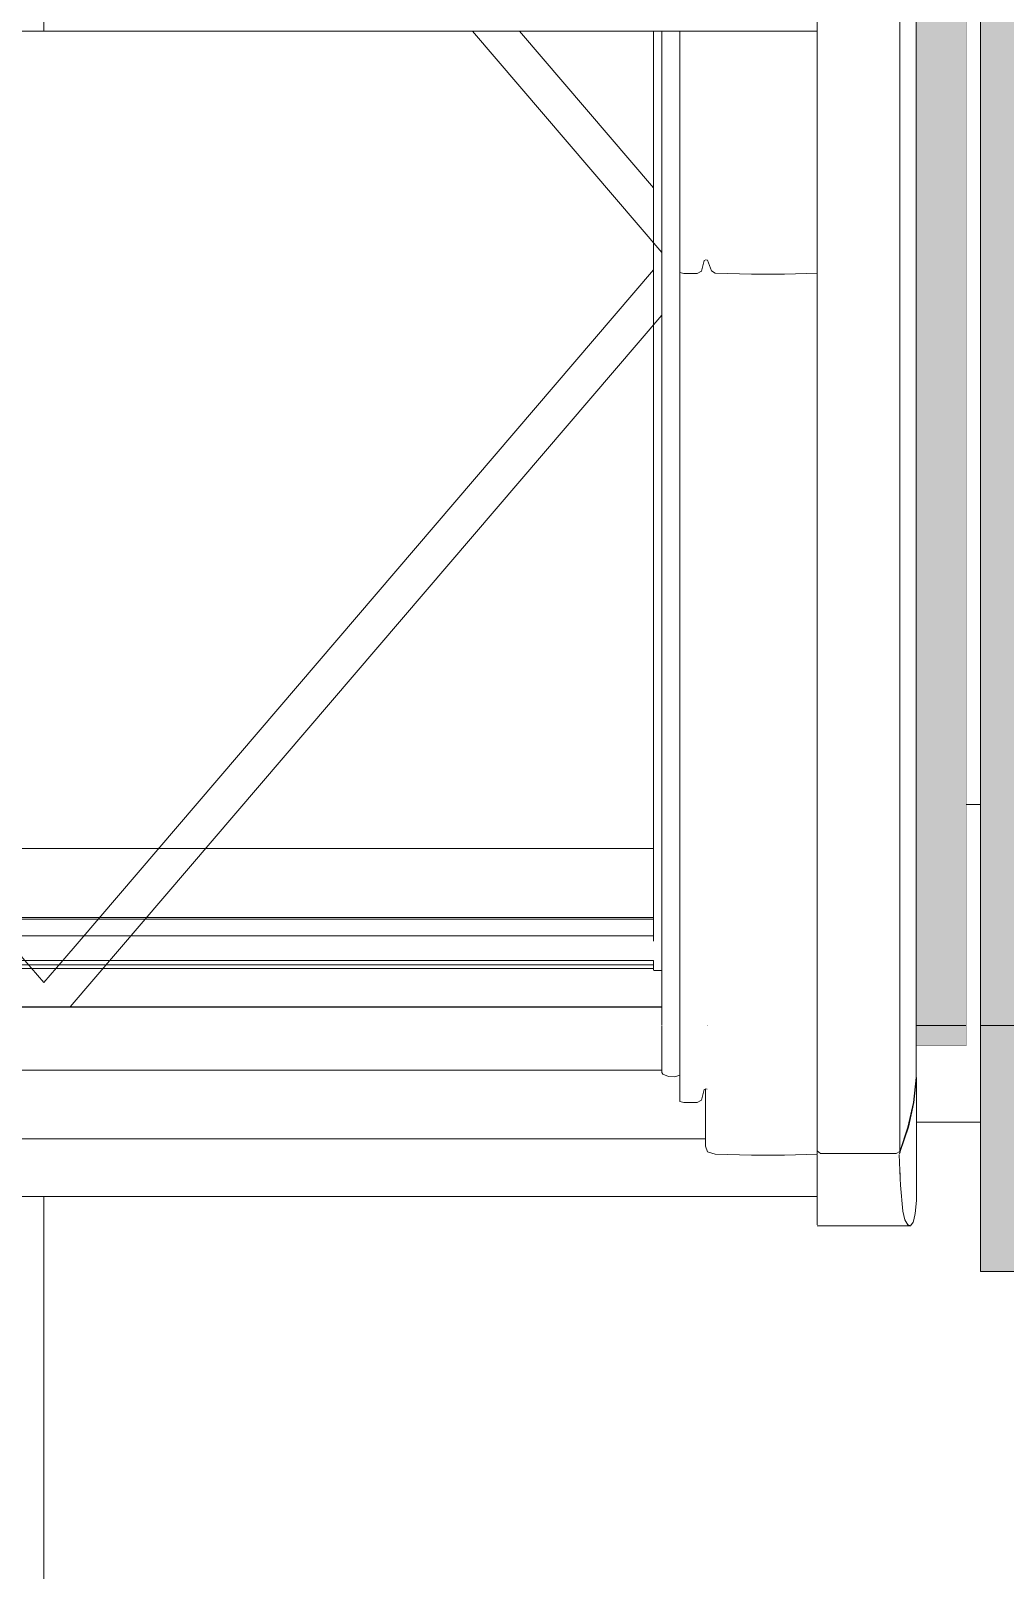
# Model space of a CAD drawing. Header units: metres. Extents: x -4 to 206, y -18 to 45.
# Drawn here: x 38.729 to 39.204, y -11.729 to -10.978 of the extents above; entities that cross this region are included whole.
import ezdxf

# ---------------------------------------------------------------- set-up
doc = ezdxf.new("R2010")
doc.units = ezdxf.units.M
doc.header["$MEASUREMENT"] = 0
doc.set_wipeout_variables(frame=1)
doc.linetypes.add('Wipeout_Contour', pattern=[1, 0, -1])
for name, color, linetype in [('3._DD PP STG2_4_210 Decke', 7, 'Continuous'), ('3._DD PP STG2_4_220 Bodenaufbau - Außen_ Gefälle', 7, 'Continuous'), ('3._DD PP STG2_4_325 Dachfenster', 7, 'Continuous'), ('3._DD PP STG2_4_330 Dachaufbau', 7, 'Continuous')]:
    doc.layers.add(name, color=color, linetype=linetype)

msp = doc.modelspace()

# ---------------------------------------------------------------- hatches: boundary and pattern name
at = {"layer": '3._DD PP STG2_4_325 Dachfenster', "linetype": 'Continuous', "lineweight": 0, "true_color": 0x000000}
msp.add_hatch(color=18, dxfattribs=at).paths.add_polyline_path([(39.16073, -10.7754), (39.16053, -10.77727), (39.16053, -11.47371), (39.18503, -11.47371), (39.18503, -10.62199), (39.16266, -10.62199), (39.16266, -10.66852), (39.16264, -10.71464), (39.16263, -10.7416), (39.16263, -10.75817), (39.16133, -10.77207), (39.16073, -10.77523)])

# ---------------------------------------------------------------- linework, layer by layer
at = {"layer": '3._DD PP STG2_4_210 Decke', "color": 7, "linetype": 'Continuous', "lineweight": 13, "ltscale": 1000, "true_color": 0xf4f4f4, "flags": 128}
msp.add_lwpolyline([(33.7568, -11.46359), (33.75903, -13.25371), (37.38503, -13.25371), (37.38503, -12.60871), (42.5891, -12.60871), (42.88503, -12.56618), (42.88503, -11.75871), (48.20503, -11.75871), (48.20503, -11.13371), (51.76086, -11.13371), (51.76545, -10.06371), (45.76503, -10.06371), (45.76503, -10.96371), (42.91503, -10.96371), (42.91503, -11.46359)], close=True, dxfattribs=at)
at = {"layer": '3._DD PP STG2_4_220 Bodenaufbau - Außen_ Gefälle', "color": 7, "linetype": 'Continuous', "lineweight": 13, "ltscale": 1000, "true_color": 0xf4f4f4, "flags": 128}
msp.add_lwpolyline([(33.75902, -13.24371), (37.14503, -13.24371), (37.14503, -12.59871), (39.93503, -12.59871), (42.389, -12.59871), (42.87503, -12.52887), (42.87503, -11.74871), (45.81503, -11.74871), (48.19503, -11.74871), (48.19503, -11.12371), (51.7609, -11.12371), (51.76545, -10.06371), (45.76503, -10.06371), (45.76503, -10.96371), (42.91503, -10.96371), (42.91503, -11.46359), (33.7568, -11.46359)], close=True, dxfattribs=at)
at = {"layer": '3._DD PP STG2_4_325 Dachfenster', "color": 7, "linetype": 'Continuous', "lineweight": 13, "ltscale": 1000}
msp.add_line((38.73503, -12.39403), (38.73503, -10.32199), dxfattribs=at)
at = {"layer": '3._DD PP STG2_4_325 Dachfenster', "color": 7, "linetype": 'Continuous', "lineweight": 13, "ltscale": 1000, "true_color": 0xf4f4f4, "flags": 128}
for points in [[(39.18503, -10.62199), (39.18503, -11.47371)], [(39.18503, -11.47371), (39.16053, -11.47371)]]:
    msp.add_lwpolyline(points, dxfattribs=at)
at = {"layer": '3._DD PP STG2_4_330 Dachaufbau', "color": 7, "linetype": 'Continuous', "lineweight": 18, "ltscale": 1000, "flags": 128}
msp.add_lwpolyline([(40.54989, -11.58371), (39.19189, -11.58371)], dxfattribs=at)

# ---------------------------------------------------------------- next in the draw order: wipeouts: each hides what was drawn before it
at = {"color": 254, "linetype": 'Wipeout_Contour', "lineweight": 0, "ltscale": 162.8601}
msp.add_wipeout([(39.18503, -10.6932), (39.18503, -11.35576), (39.19189, -11.35576), (39.19189, -10.6932)], dxfattribs=at).dxf.layer = '3._DD PP STG2_4_325 Dachfenster'
at = {"color": 254, "linetype": 'Wipeout_Contour', "lineweight": 0, "ltscale": 203.785117}
msp.add_wipeout([(39.15653, -10.80022), (39.15653, -11.51324), (39.15923, -11.50116), (39.15923, -10.78844), (39.15673, -10.79963)], dxfattribs=at).dxf.layer = '3._DD PP STG2_4_325 Dachfenster'
at = {"color": 254, "linetype": 'Wipeout_Contour', "lineweight": 0, "ltscale": 244.915045}
msp.add_wipeout([(39.03643, -10.97855), (39.03643, -11.46331), (39.03653, -11.48544), (39.03643, -11.48657), (39.03693, -11.48742), (39.03693, -10.97855)], dxfattribs=at).dxf.layer = '3._DD PP STG2_4_325 Dachfenster'
at = {"color": 254, "linetype": 'Wipeout_Contour', "lineweight": 0, "ltscale": 162.348083}
msp.add_wipeout([(39.05583, -10.97855), (39.05373, -10.97855), (39.05373, -11.09688), (39.05583, -11.09561)], dxfattribs=at).dxf.layer = '3._DD PP STG2_4_325 Dachfenster'
at = {"color": 254, "linetype": 'Wipeout_Contour', "lineweight": 0, "ltscale": 162.540908}
msp.add_wipeout([(39.11223, -10.97855), (39.09633, -10.97855), (39.09633, -11.09717), (39.11223, -11.09665)], dxfattribs=at).dxf.layer = '3._DD PP STG2_4_325 Dachfenster'
at = {"color": 254, "linetype": 'Wipeout_Contour', "lineweight": 0, "ltscale": 161.693276}
msp.add_wipeout([(38.35783, -11.54229), (38.35783, -11.54682), (39.11223, -11.54682), (39.11223, -11.54229)], dxfattribs=at).dxf.layer = '3._DD PP STG2_4_325 Dachfenster'
at = {"color": 254, "linetype": 'Wipeout_Contour', "lineweight": 0, "ltscale": 163.306003}
msp.add_wipeout([(39.11223, -11.56138), (39.15773, -11.56138), (39.15673, -11.561), (39.11223, -11.56093)], dxfattribs=at).dxf.layer = '3._DD PP STG2_4_325 Dachfenster'

# ---------------------------------------------------------------- next in the draw order: wipeouts: each hides what was drawn before it
at = {"color": 254, "linetype": 'Wipeout_Contour', "lineweight": 0, "ltscale": 203.701687}
msp.add_wipeout([(39.15923, -10.78844), (39.15923, -11.50116), (39.16053, -11.48901), (39.16053, -10.77727), (39.15943, -10.78755)], dxfattribs=at).dxf.layer = '3._DD PP STG2_4_325 Dachfenster'
at = {"color": 254, "linetype": 'Wipeout_Contour', "lineweight": 0, "ltscale": 162.803494}
msp.add_wipeout([(39.15073, -10.81274), (39.11393, -10.81274), (39.11393, -11.52605), (39.15073, -11.52605)], dxfattribs=at).dxf.layer = '3._DD PP STG2_4_325 Dachfenster'
at = {"color": 254, "linetype": 'Wipeout_Contour', "lineweight": 0, "ltscale": 162.507478}
msp.add_wipeout([(39.03693, -11.48742), (39.03973, -11.48855), (39.03973, -10.97855), (39.03693, -10.97855)], dxfattribs=at).dxf.layer = '3._DD PP STG2_4_325 Dachfenster'
at = {"color": 254, "linetype": 'Wipeout_Contour', "lineweight": 0, "ltscale": 162.334803}
msp.add_wipeout([(39.04713, -11.09688), (39.05373, -11.09688), (39.05373, -10.97855), (39.04713, -10.97855)], dxfattribs=at).dxf.layer = '3._DD PP STG2_4_325 Dachfenster'
at = {"color": 254, "linetype": 'Wipeout_Contour', "lineweight": 0, "ltscale": 163.265485}
msp.add_wipeout([(39.11223, -11.55849), (39.11223, -11.56093), (39.15643, -11.56093), (39.15503, -11.55849)], dxfattribs=at).dxf.layer = '3._DD PP STG2_4_325 Dachfenster'

# ---------------------------------------------------------------- next in the draw order: wipeouts: each hides what was drawn before it
at = {"color": 254, "linetype": 'Wipeout_Contour', "lineweight": 0, "ltscale": 162.728399}
msp.add_wipeout([(39.11223, -10.81274), (39.11223, -11.5248), (39.11393, -11.52605), (39.11393, -10.81274)], dxfattribs=at).dxf.layer = '3._DD PP STG2_4_325 Dachfenster'
at = {"color": 254, "linetype": 'Wipeout_Contour', "lineweight": 0, "ltscale": 243.199973}
msp.add_wipeout([(39.15219, -10.81274), (39.15073, -10.81274), (39.15073, -11.52605), (39.15253, -11.5251), (39.15253, -10.812), (39.15228, -10.81265)], dxfattribs=at).dxf.layer = '3._DD PP STG2_4_325 Dachfenster'
at = {"color": 254, "linetype": 'Wipeout_Contour', "lineweight": 0, "ltscale": 162.317106}
msp.add_wipeout([(39.04523, -11.09639), (39.04713, -11.09688), (39.04713, -10.97855), (39.04523, -10.97855)], dxfattribs=at).dxf.layer = '3._DD PP STG2_4_325 Dachfenster'
at = {"color": 254, "linetype": 'Wipeout_Contour', "lineweight": 0, "ltscale": 162.343303}
msp.add_wipeout([(39.05583, -11.09561), (39.05713, -11.09045), (39.05713, -10.97855), (39.05583, -10.97855)], dxfattribs=at).dxf.layer = '3._DD PP STG2_4_325 Dachfenster'
at = {"color": 254, "linetype": 'Wipeout_Contour', "lineweight": 0, "ltscale": 285.90765}
msp.add_wipeout([(39.16053, -11.47371), (39.16053, -11.48887), (39.16073, -11.51075), (39.19189, -11.51075), (39.19189, -11.35576), (39.18503, -11.35576), (39.18503, -11.47371)], dxfattribs=at).dxf.layer = '3._DD PP STG2_4_325 Dachfenster'
at = {"color": 254, "linetype": 'Wipeout_Contour', "lineweight": 0, "ltscale": 163.250421}
msp.add_wipeout([(39.15406, -11.55419), (39.11223, -11.55419), (39.11223, -11.55849), (39.15503, -11.55849)], dxfattribs=at).dxf.layer = '3._DD PP STG2_4_325 Dachfenster'

# ---------------------------------------------------------------- next in the draw order: linework, layer by layer
at = {"layer": '3._DD PP STG2_4_325 Dachfenster', "color": 7, "linetype": 'Continuous', "lineweight": 13, "ltscale": 1000, "flags": 128}
for points in [[(39.19189, -10.6932), (39.19189, -11.35576)], [(39.19189, -11.35576), (39.18503, -11.35576)], [(39.19189, -11.35576), (39.19189, -11.51075)]]:
    msp.add_lwpolyline(points, dxfattribs=at)
at = {"layer": '3._DD PP STG2_4_330 Dachaufbau', "color": 7, "linetype": 'Continuous', "lineweight": 18, "ltscale": 1000, "flags": 128}
msp.add_lwpolyline([(39.19189, -11.58371), (39.19189, -10.62199)], dxfattribs=at)

# ---------------------------------------------------------------- next in the draw order: wipeouts: each hides what was drawn before it
at = {"color": 254, "linetype": 'Wipeout_Contour', "lineweight": 0, "ltscale": 203.807796}
msp.add_wipeout([(39.15253, -10.812), (39.15253, -11.5251), (39.15653, -11.51324), (39.15653, -10.80022), (39.15273, -10.81148)], dxfattribs=at).dxf.layer = '3._DD PP STG2_4_325 Dachfenster'
at = {"color": 254, "linetype": 'Wipeout_Contour', "lineweight": 0, "ltscale": 162.519758}
msp.add_wipeout([(39.03973, -10.97855), (39.03973, -11.48855), (39.04283, -11.48862), (39.04283, -10.97855)], dxfattribs=at).dxf.layer = '3._DD PP STG2_4_325 Dachfenster'
at = {"color": 254, "linetype": 'Wipeout_Contour', "lineweight": 0, "ltscale": 162.356065}
msp.add_wipeout([(39.05873, -11.09038), (39.06073, -11.09554), (39.06073, -10.97855), (39.05873, -10.97855)], dxfattribs=at).dxf.layer = '3._DD PP STG2_4_325 Dachfenster'
at = {"color": 254, "linetype": 'Wipeout_Contour', "lineweight": 0, "ltscale": 646.193438}
msp.add_wipeout([(38.35783, -11.53727), (39.11223, -11.53727), (39.11223, -11.5264), (39.09633, -11.52691), (39.08013, -11.52691), (39.06253, -11.52635), (39.05873, -11.52528), (39.05773, -11.52253), (39.05773, -11.51896), (38.41233, -11.51896), (38.41233, -11.52253), (38.41133, -11.52528), (38.40753, -11.52635), (38.38993, -11.52691), (38.37373, -11.52691), (38.35783, -11.5264)], dxfattribs=at).dxf.layer = '3._DD PP STG2_4_325 Dachfenster'

# ---------------------------------------------------------------- next in the draw order: wipeouts: each hides what was drawn before it
at = {"color": 254, "linetype": 'Wipeout_Contour', "lineweight": 0, "ltscale": 162.529665}
msp.add_wipeout([(39.04283, -10.97855), (39.04283, -11.48862), (39.04523, -11.4878), (39.04523, -10.97855)], dxfattribs=at).dxf.layer = '3._DD PP STG2_4_325 Dachfenster'
at = {"color": 254, "linetype": 'Wipeout_Contour', "lineweight": 0, "ltscale": 162.374915}
msp.add_wipeout([(39.06073, -11.09554), (39.06253, -11.0966), (39.06253, -10.97855), (39.06073, -10.97855)], dxfattribs=at).dxf.layer = '3._DD PP STG2_4_325 Dachfenster'
at = {"color": 254, "linetype": 'Wipeout_Contour', "lineweight": 0, "ltscale": 162.641728}
msp.add_wipeout([(39.05583, -11.09561), (39.05373, -11.09688), (39.05373, -11.50128), (39.05583, -11.50001)], dxfattribs=at).dxf.layer = '3._DD PP STG2_4_325 Dachfenster'
at = {"color": 254, "linetype": 'Wipeout_Contour', "lineweight": 0, "ltscale": 121.343631}
msp.add_wipeout([(39.03643, -11.11719), (38.74785, -11.45461), (39.03643, -11.45461)], dxfattribs=at).dxf.layer = '3._DD PP STG2_4_325 Dachfenster'
at = {"color": 254, "linetype": 'Wipeout_Contour', "lineweight": 0, "ltscale": 161.687444}
msp.add_wipeout([(39.11223, -11.53833), (38.35783, -11.53833), (38.35783, -11.54059), (39.11223, -11.54059)], dxfattribs=at).dxf.layer = '3._DD PP STG2_4_325 Dachfenster'

# ---------------------------------------------------------------- next in the draw order: wipeouts: each hides what was drawn before it
at = {"color": 254, "linetype": 'Wipeout_Contour', "lineweight": 0, "ltscale": 322.24495}
msp.add_wipeout([(38.43363, -11.11719), (38.72221, -11.45461), (38.74785, -11.45461), (39.03643, -11.11719), (39.03643, -11.08655), (38.94406, -10.97855), (38.526, -10.97855), (38.43363, -11.08655)], dxfattribs=at).dxf.layer = '3._DD PP STG2_4_325 Dachfenster'
at = {"color": 254, "linetype": 'Wipeout_Contour', "lineweight": 0, "ltscale": 162.357732}
msp.add_wipeout([(39.05713, -11.09045), (39.05793, -11.09017), (39.05793, -10.97855), (39.05713, -10.97855)], dxfattribs=at).dxf.layer = '3._DD PP STG2_4_325 Dachfenster'
at = {"color": 254, "linetype": 'Wipeout_Contour', "lineweight": 0, "ltscale": 162.413982}
msp.add_wipeout([(39.06253, -10.97855), (39.06253, -11.0966), (39.08013, -11.09717), (39.08013, -10.97855)], dxfattribs=at).dxf.layer = '3._DD PP STG2_4_325 Dachfenster'
at = {"color": 254, "linetype": 'Wipeout_Contour', "lineweight": 0, "ltscale": 162.625844}
msp.add_wipeout([(39.04713, -11.09688), (39.04713, -11.50128), (39.05373, -11.50128), (39.05373, -11.09688)], dxfattribs=at).dxf.layer = '3._DD PP STG2_4_325 Dachfenster'
at = {"color": 254, "linetype": 'Wipeout_Contour', "lineweight": 0, "ltscale": 161.689702}
msp.add_wipeout([(39.11223, -11.54059), (38.35783, -11.54059), (38.35783, -11.54229), (39.11223, -11.54229)], dxfattribs=at).dxf.layer = '3._DD PP STG2_4_325 Dachfenster'

# ---------------------------------------------------------------- next in the draw order: linework, layer by layer
at = {"layer": '3._DD PP STG2_4_325 Dachfenster', "color": 7, "linetype": 'Continuous', "lineweight": 13, "ltscale": 1000, "flags": 128}
for points in [[(38.73503, -11.44273), (38.72578, -11.43191), (38.71791, -11.42272), (38.4376, -11.09495)], [(38.73503, -11.44273), (38.74428, -11.43191), (38.75214, -11.42272), (39.03246, -11.09495)], [(39.03233, -11.37725), (38.43773, -11.37725)], [(39.03233, -11.41098), (38.43773, -11.41098)], [(39.03233, -11.41176), (38.43773, -11.41176)], [(39.03233, -11.41989), (38.43773, -11.41989)], [(39.03246, -11.43191), (38.4376, -11.43191)], [(39.03233, -11.4341), (38.43773, -11.4341)], [(39.03233, -11.4358), (38.43773, -11.4358)], [(39.03233, -11.43665), (39.03233, -11.43191)], [(39.03643, -11.43686), (39.03253, -11.43686)]]:
    msp.add_lwpolyline(points, dxfattribs=at)

# ---------------------------------------------------------------- next in the draw order: wipeouts: each hides what was drawn before it
at = {"color": 254, "linetype": 'Wipeout_Contour', "lineweight": 0, "ltscale": 120.986683}
msp.add_wipeout([(39.03643, -10.97855), (38.94406, -10.97855), (39.03643, -11.08655)], dxfattribs=at).dxf.layer = '3._DD PP STG2_4_325 Dachfenster'
at = {"color": 254, "linetype": 'Wipeout_Contour', "lineweight": 0, "ltscale": 162.360985}
msp.add_wipeout([(39.05793, -11.09017), (39.05873, -11.09038), (39.05873, -10.97855), (39.05793, -10.97855)], dxfattribs=at).dxf.layer = '3._DD PP STG2_4_325 Dachfenster'
at = {"color": 254, "linetype": 'Wipeout_Contour', "lineweight": 0, "ltscale": 162.480513}
msp.add_wipeout([(39.09633, -10.97855), (39.08013, -10.97855), (39.08013, -11.09717), (39.09633, -11.09717)], dxfattribs=at).dxf.layer = '3._DD PP STG2_4_325 Dachfenster'
at = {"color": 254, "linetype": 'Wipeout_Contour', "lineweight": 0, "ltscale": 162.609193}
msp.add_wipeout([(39.04523, -11.09639), (39.04523, -11.50078), (39.04713, -11.50128), (39.04713, -11.09688)], dxfattribs=at).dxf.layer = '3._DD PP STG2_4_325 Dachfenster'
at = {"color": 254, "linetype": 'Wipeout_Contour', "lineweight": 0, "ltscale": 161.685537}
msp.add_wipeout([(38.35783, -11.53727), (38.35783, -11.53833), (39.11223, -11.53833), (39.11223, -11.53727)], dxfattribs=at).dxf.layer = '3._DD PP STG2_4_325 Dachfenster'

# ---------------------------------------------------------------- next in the draw order: wipeouts: each hides what was drawn before it
at = {"color": 254, "linetype": 'Wipeout_Contour', "lineweight": 0, "ltscale": 121.052172}
msp.add_wipeout([(38.35783, -10.97855), (39.11223, -10.97855), (38.35783, -10.97842)], dxfattribs=at).dxf.layer = '3._DD PP STG2_4_325 Dachfenster'
at = {"color": 254, "linetype": 'Wipeout_Contour', "lineweight": 0, "ltscale": 162.644405}
msp.add_wipeout([(39.05583, -11.09561), (39.05583, -11.50001), (39.05713, -11.49484), (39.05713, -11.09045)], dxfattribs=at).dxf.layer = '3._DD PP STG2_4_325 Dachfenster'
at = {"color": 254, "linetype": 'Wipeout_Contour', "lineweight": 0, "ltscale": 162.771473}
msp.add_wipeout([(39.08013, -11.09717), (39.08013, -11.5016), (39.09633, -11.5016), (39.09633, -11.09717)], dxfattribs=at).dxf.layer = '3._DD PP STG2_4_325 Dachfenster'

# ---------------------------------------------------------------- next in the draw order: linework, layer by layer
at = {"layer": '3._DD PP STG2_4_325 Dachfenster', "color": 7, "linetype": 'Continuous', "lineweight": 13, "ltscale": 1000, "flags": 128}
for points in [[(39.11223, -10.97855), (38.35783, -10.97855)], [(38.94406, -10.97855), (39.03643, -11.08655)], [(38.96704, -10.97855), (39.03246, -11.05504)], [(39.03233, -11.42244), (39.03233, -10.97855)]]:
    msp.add_lwpolyline(points, dxfattribs=at)

# ---------------------------------------------------------------- next in the draw order: wipeouts: each hides what was drawn before it
at = {"color": 254, "linetype": 'Wipeout_Contour', "lineweight": 0, "ltscale": 162.645755}
msp.add_wipeout([(39.05793, -11.09017), (39.05713, -11.09045), (39.05713, -11.49484), (39.05793, -11.49456)], dxfattribs=at).dxf.layer = '3._DD PP STG2_4_325 Dachfenster'
at = {"color": 254, "linetype": 'Wipeout_Contour', "lineweight": 0, "ltscale": 162.832816}
msp.add_wipeout([(39.09633, -11.5016), (39.11223, -11.50108), (39.11223, -11.09665), (39.09633, -11.09717)], dxfattribs=at).dxf.layer = '3._DD PP STG2_4_325 Dachfenster'

# ---------------------------------------------------------------- next in the draw order: linework, layer by layer
at = {"layer": '3._DD PP STG2_4_325 Dachfenster', "color": 7, "linetype": 'Continuous', "lineweight": 13, "ltscale": 1000, "flags": 128}
msp.add_lwpolyline([(39.04523, -11.09639), (39.04713, -11.09688), (39.05373, -11.09688)], dxfattribs=at)

# ---------------------------------------------------------------- next in the draw order: wipeouts: each hides what was drawn before it
at = {"color": 254, "linetype": 'Wipeout_Contour', "lineweight": 0, "ltscale": 162.657003}
msp.add_wipeout([(39.05873, -11.09038), (39.05873, -11.49481), (39.06073, -11.49997), (39.06073, -11.09554)], dxfattribs=at).dxf.layer = '3._DD PP STG2_4_325 Dachfenster'
at = {"color": 254, "linetype": 'Wipeout_Contour', "lineweight": 0, "ltscale": 163.068613}
msp.add_wipeout([(39.11223, -11.50108), (39.09633, -11.5016), (39.09633, -11.52691), (39.11223, -11.5264)], dxfattribs=at).dxf.layer = '3._DD PP STG2_4_325 Dachfenster'

# ---------------------------------------------------------------- next in the draw order: wipeouts: each hides what was drawn before it
at = {"color": 254, "linetype": 'Wipeout_Contour', "lineweight": 0, "ltscale": 162.768093}
msp.add_wipeout([(39.05793, -11.09017), (39.05793, -11.49456), (39.05863, -11.49475), (39.05873, -11.09038)], dxfattribs=at).dxf.layer = '3._DD PP STG2_4_325 Dachfenster'
at = {"color": 254, "linetype": 'Wipeout_Contour', "lineweight": 0, "ltscale": 162.706212}
msp.add_wipeout([(39.06253, -11.0966), (39.06253, -11.50103), (39.08013, -11.5016), (39.08013, -11.09717)], dxfattribs=at).dxf.layer = '3._DD PP STG2_4_325 Dachfenster'
at = {"color": 254, "linetype": 'Wipeout_Contour', "lineweight": 0, "ltscale": 203.637523}
msp.add_wipeout([(39.11223, -11.54149), (39.15285, -11.54149), (39.15273, -11.53826), (39.15222, -11.52662), (39.11223, -11.52662)], dxfattribs=at).dxf.layer = '3._DD PP STG2_4_325 Dachfenster'

# ---------------------------------------------------------------- next in the draw order: linework, layer by layer
at = {"layer": '3._DD PP STG2_4_325 Dachfenster', "color": 7, "linetype": 'Continuous', "lineweight": 13, "ltscale": 1000, "flags": 128}
for points in [[(39.05713, -11.09045), (39.05793, -11.09017)], [(39.05793, -11.09017), (39.05873, -11.09038)], [(39.05373, -11.09688), (39.05583, -11.09561)]]:
    msp.add_lwpolyline(points, dxfattribs=at)

# ---------------------------------------------------------------- next in the draw order: wipeouts: each hides what was drawn before it
at = {"color": 254, "linetype": 'Wipeout_Contour', "lineweight": 0, "ltscale": 162.667917}
msp.add_wipeout([(39.06073, -11.09554), (39.06073, -11.49997), (39.06253, -11.50103), (39.06253, -11.0966)], dxfattribs=at).dxf.layer = '3._DD PP STG2_4_325 Dachfenster'
at = {"color": 254, "linetype": 'Wipeout_Contour', "lineweight": 0, "ltscale": 488.465238}
msp.add_wipeout([(39.11223, -11.5248), (39.11223, -11.52619), (39.15231, -11.52619), (39.15273, -11.5251), (39.15673, -11.51324), (39.15943, -11.50116), (39.16073, -11.48901), (39.15923, -11.50116), (39.15653, -11.51324), (39.15253, -11.5251), (39.15073, -11.52605), (39.11393, -11.52605)], dxfattribs=at).dxf.layer = '3._DD PP STG2_4_325 Dachfenster'
at = {"color": 254, "linetype": 'Wipeout_Contour', "lineweight": 0, "ltscale": 163.244937}
msp.add_wipeout([(39.15285, -11.54149), (39.11223, -11.54149), (39.11223, -11.55419), (39.15406, -11.55419)], dxfattribs=at).dxf.layer = '3._DD PP STG2_4_325 Dachfenster'

# ---------------------------------------------------------------- next in the draw order: linework, layer by layer
at = {"layer": '3._DD PP STG2_4_325 Dachfenster', "color": 7, "linetype": 'Continuous', "lineweight": 13, "ltscale": 1000, "flags": 128}
for points in [[(39.11223, -11.5248), (39.11223, -10.81274)], [(39.05583, -11.09561), (39.05713, -11.09045)], [(39.05873, -11.09038), (39.06073, -11.09554)], [(39.06073, -11.09554), (39.06253, -11.0966)], [(39.06253, -11.0966), (39.08013, -11.09717), (39.09633, -11.09717), (39.11223, -11.09665)], [(39.11393, -11.52605), (39.11223, -11.5248)], [(39.11223, -11.5248), (39.11223, -11.52619)], [(39.11223, -11.52662), (39.11223, -11.54149), (39.11223, -11.55419), (39.11223, -11.55849), (39.11223, -11.56093)], [(38.35783, -11.5471), (39.11223, -11.5471)]]:
    msp.add_lwpolyline(points, dxfattribs=at)

# ---------------------------------------------------------------- next in the draw order: wipeouts: each hides what was drawn before it
at = {"color": 254, "linetype": 'Wipeout_Contour', "lineweight": 0, "ltscale": 163.22745}
msp.add_wipeout([(39.05773, -11.52253), (39.05873, -11.52528), (39.06073, -11.49997), (39.05873, -11.49488)], dxfattribs=at).dxf.layer = '3._DD PP STG2_4_325 Dachfenster'
at = {"color": 254, "linetype": 'Wipeout_Contour', "lineweight": 0, "ltscale": 245.060311}
msp.add_wipeout([(39.15673, -11.51324), (39.15673, -11.561), (39.15773, -11.56138), (39.15904, -11.55961), (39.15943, -11.55851), (39.15943, -11.50116)], dxfattribs=at).dxf.layer = '3._DD PP STG2_4_325 Dachfenster'
at = {"color": 254, "linetype": 'Wipeout_Contour', "lineweight": 0, "ltscale": 162.88481}
msp.add_wipeout([(39.15222, -11.52662), (39.15273, -11.53826), (39.15273, -11.5251), (39.15231, -11.52619)], dxfattribs=at).dxf.layer = '3._DD PP STG2_4_325 Dachfenster'

# ---------------------------------------------------------------- next in the draw order: wipeouts: each hides what was drawn before it
at = {"color": 254, "linetype": 'Wipeout_Contour', "lineweight": 0, "ltscale": 204.348623}
msp.add_wipeout([(39.15943, -11.50116), (39.15943, -11.55851), (39.15996, -11.5554), (39.16073, -11.54897), (39.16073, -11.48901)], dxfattribs=at).dxf.layer = '3._DD PP STG2_4_325 Dachfenster'
at = {"color": 254, "linetype": 'Wipeout_Contour', "lineweight": 0, "ltscale": 121.8289}
msp.add_wipeout([(39.06253, -11.50103), (39.05873, -11.52528), (39.06253, -11.52635)], dxfattribs=at).dxf.layer = '3._DD PP STG2_4_325 Dachfenster'

# ---------------------------------------------------------------- next in the draw order: linework, layer by layer
at = {"layer": '3._DD PP STG2_4_325 Dachfenster', "color": 7, "linetype": 'Continuous', "lineweight": 13, "ltscale": 1000, "flags": 128}
for points in [[(39.16053, -11.48901), (39.16053, -10.77727)], [(39.16073, -11.48901), (39.16073, -11.54897)], [(39.16073, -11.51075), (39.19189, -11.51075)]]:
    msp.add_lwpolyline(points, dxfattribs=at)

# ---------------------------------------------------------------- next in the draw order: wipeouts: each hides what was drawn before it
at = {"color": 254, "linetype": 'Wipeout_Contour', "lineweight": 0, "ltscale": 122.012957}
msp.add_wipeout([(39.05873, -11.52528), (39.06253, -11.50103), (39.06073, -11.49997)], dxfattribs=at).dxf.layer = '3._DD PP STG2_4_325 Dachfenster'
at = {"color": 254, "linetype": 'Wipeout_Contour', "lineweight": 0, "ltscale": 286.552348}
msp.add_wipeout([(39.15273, -11.53826), (39.15285, -11.54149), (39.15406, -11.55419), (39.15503, -11.55849), (39.15643, -11.56093), (39.15673, -11.51324), (39.15273, -11.5251)], dxfattribs=at).dxf.layer = '3._DD PP STG2_4_325 Dachfenster'

# ---------------------------------------------------------------- next in the draw order: linework, layer by layer
at = {"layer": '3._DD PP STG2_4_325 Dachfenster', "color": 7, "linetype": 'Continuous', "lineweight": 13, "ltscale": 1000, "flags": 128}
for points in [[(39.15253, -11.5251), (39.15253, -10.812)], [(39.16073, -11.48901), (39.15943, -11.50116), (39.15673, -11.51324), (39.15273, -11.5251), (39.15231, -11.52619)], [(39.16053, -11.48901), (39.15923, -11.50116), (39.15653, -11.51324), (39.15253, -11.5251)], [(39.15073, -11.52605), (39.11393, -11.52605)], [(39.15253, -11.5251), (39.15073, -11.52605)], [(39.15222, -11.52662), (39.15273, -11.53826), (39.15285, -11.54149), (39.15406, -11.55419), (39.15503, -11.55849), (39.15643, -11.56093), (39.15773, -11.56138), (39.15904, -11.55961), (39.15943, -11.55851), (39.15996, -11.5554), (39.16073, -11.54897)], [(39.15773, -11.56138), (39.11223, -11.56138)]]:
    msp.add_lwpolyline(points, dxfattribs=at)

# ---------------------------------------------------------------- next in the draw order: wipeouts: each hides what was drawn before it
at = {"color": 254, "linetype": 'Wipeout_Contour', "lineweight": 0, "ltscale": 163.365347}
msp.add_wipeout([(39.05773, -11.49463), (39.05773, -11.52253), (39.05873, -11.49488), (39.05793, -11.49456)], dxfattribs=at).dxf.layer = '3._DD PP STG2_4_325 Dachfenster'
at = {"color": 254, "linetype": 'Wipeout_Contour', "lineweight": 0, "ltscale": 162.942411}
msp.add_wipeout([(39.06253, -11.50103), (39.06253, -11.52635), (39.08013, -11.52691), (39.08013, -11.5016)], dxfattribs=at).dxf.layer = '3._DD PP STG2_4_325 Dachfenster'

# ---------------------------------------------------------------- next in the draw order: wipeouts: each hides what was drawn before it
at = {"color": 254, "linetype": 'Wipeout_Contour', "lineweight": 0, "ltscale": 163.007901}
msp.add_wipeout([(39.09633, -11.5016), (39.08013, -11.5016), (39.08013, -11.52691), (39.09633, -11.52691)], dxfattribs=at).dxf.layer = '3._DD PP STG2_4_325 Dachfenster'
at = {"color": 254, "linetype": 'Wipeout_Contour', "lineweight": 0, "ltscale": 161.65632}
msp.add_wipeout([(38.41233, -11.50694), (38.41233, -11.51889), (39.05773, -11.51889), (39.05773, -11.50694)], dxfattribs=at).dxf.layer = '3._DD PP STG2_4_325 Dachfenster'

# ---------------------------------------------------------------- next in the draw order: linework, layer by layer
at = {"layer": '3._DD PP STG2_4_325 Dachfenster', "color": 7, "linetype": 'Continuous', "lineweight": 13, "ltscale": 1000, "flags": 128}
for points in [[(39.05773, -11.51896), (38.41233, -11.51896)], [(39.05773, -11.52253), (39.05873, -11.52528)], [(39.05873, -11.52528), (39.06253, -11.52635), (39.08013, -11.52691), (39.09633, -11.52691), (39.11223, -11.5264)]]:
    msp.add_lwpolyline(points, dxfattribs=at)

# ---------------------------------------------------------------- next in the draw order: wipeouts: each hides what was drawn before it
at = {"color": 254, "linetype": 'Wipeout_Contour', "lineweight": 0, "ltscale": 646.317565}
msp.add_wipeout([(38.41293, -11.49484), (38.41233, -11.49463), (38.41233, -11.50694), (39.05773, -11.50694), (39.05773, -11.49463), (39.05713, -11.49484), (39.05583, -11.50001), (39.05373, -11.50128), (39.04713, -11.50128), (39.04523, -11.50078), (39.04523, -11.49237), (38.42483, -11.49237), (38.42483, -11.50078), (38.42293, -11.50128), (38.41633, -11.50128), (38.41423, -11.5)], dxfattribs=at).dxf.layer = '3._DD PP STG2_4_325 Dachfenster'

# ---------------------------------------------------------------- next in the draw order: linework, layer by layer
at = {"layer": '3._DD PP STG2_4_325 Dachfenster', "color": 7, "linetype": 'Continuous', "lineweight": 13, "ltscale": 1000, "flags": 128}
for points in [[(39.05583, -11.50001), (39.05713, -11.49484)], [(39.05713, -11.49484), (39.05793, -11.49456)], [(39.05773, -11.49463), (39.05773, -11.52253)], [(39.05793, -11.49456), (39.05863, -11.49475)], [(39.04523, -11.50078), (39.04713, -11.50128), (39.05373, -11.50128)], [(39.05373, -11.50128), (39.05583, -11.50001)]]:
    msp.add_lwpolyline(points, dxfattribs=at)

# ---------------------------------------------------------------- next in the draw order: wipeouts: each hides what was drawn before it
at = {"color": 254, "linetype": 'Wipeout_Contour', "lineweight": 0, "ltscale": 565.203312}
msp.add_wipeout([(38.42483, -11.49237), (39.04523, -11.49237), (39.04523, -11.4878), (39.04283, -11.48862), (39.03973, -11.48855), (39.03693, -11.48742), (39.03643, -11.48657), (39.03643, -11.48544), (38.43363, -11.48544), (38.43363, -11.48657), (38.43313, -11.48742), (38.43033, -11.48855), (38.42723, -11.48862), (38.42483, -11.4878)], dxfattribs=at).dxf.layer = '3._DD PP STG2_4_325 Dachfenster'

# ---------------------------------------------------------------- next in the draw order: linework, layer by layer
at = {"layer": '3._DD PP STG2_4_325 Dachfenster', "color": 7, "linetype": 'Continuous', "lineweight": 13, "ltscale": 1000, "flags": 128}
for points in [[(39.04523, -11.50078), (39.04523, -11.09639), (39.04523, -10.97855)], [(39.04283, -11.48862), (39.04523, -11.4878)]]:
    msp.add_lwpolyline(points, dxfattribs=at)

# ---------------------------------------------------------------- next in the draw order: wipeouts: each hides what was drawn before it
at = {"color": 254, "linetype": 'Wipeout_Contour', "lineweight": 0, "ltscale": 161.618421}
msp.add_wipeout([(38.43353, -11.48523), (39.03653, -11.48523), (39.03653, -11.47462), (38.43353, -11.47462)], dxfattribs=at).dxf.layer = '3._DD PP STG2_4_325 Dachfenster'

# ---------------------------------------------------------------- next in the draw order: wipeouts: each hides what was drawn before it
at = {"color": 254, "linetype": 'Wipeout_Contour', "lineweight": 0, "ltscale": 161.609899}
msp.add_wipeout([(38.43353, -11.47462), (39.03653, -11.47462), (39.03653, -11.47031), (38.43353, -11.47031)], dxfattribs=at).dxf.layer = '3._DD PP STG2_4_325 Dachfenster'
at = {"color": 254, "linetype": 'Wipeout_Contour', "lineweight": 0, "ltscale": 121.552822}
msp.add_wipeout([(38.43353, -11.48544), (39.03653, -11.48544), (38.43353, -11.48523)], dxfattribs=at).dxf.layer = '3._DD PP STG2_4_325 Dachfenster'

# ---------------------------------------------------------------- next in the draw order: linework, layer by layer
at = {"layer": '3._DD PP STG2_4_325 Dachfenster', "color": 7, "linetype": 'Continuous', "lineweight": 13, "ltscale": 1000, "flags": 128}
for points in [[(39.03653, -11.48544), (38.43353, -11.48544)], [(39.03643, -11.48657), (39.03643, -11.48544)], [(39.03643, -11.48657), (39.03693, -11.48742)], [(39.03693, -11.48742), (39.03973, -11.48855)], [(39.03973, -11.48855), (39.04283, -11.48862)]]:
    msp.add_lwpolyline(points, dxfattribs=at)

# ---------------------------------------------------------------- next in the draw order: wipeouts: each hides what was drawn before it
at = {"color": 254, "linetype": 'Wipeout_Contour', "lineweight": 0, "ltscale": 161.604602}
msp.add_wipeout([(38.43353, -11.47031), (39.03653, -11.47031), (39.03653, -11.46529), (38.43353, -11.46529)], dxfattribs=at).dxf.layer = '3._DD PP STG2_4_325 Dachfenster'

# ---------------------------------------------------------------- next in the draw order: wipeouts: each hides what was drawn before it
at = {"color": 254, "linetype": 'Wipeout_Contour', "lineweight": 0, "ltscale": 242.381427}
msp.add_wipeout([(38.43353, -11.46444), (39.03653, -11.46444), (39.03653, -11.46358), (39.03643, -11.46253), (38.43363, -11.46253), (38.43363, -11.46331)], dxfattribs=at).dxf.layer = '3._DD PP STG2_4_325 Dachfenster'

# ---------------------------------------------------------------- next in the draw order: wipeouts: each hides what was drawn before it
at = {"color": 254, "linetype": 'Wipeout_Contour', "lineweight": 0, "ltscale": 161.601241}
msp.add_wipeout([(38.43353, -11.46529), (39.03653, -11.46529), (39.03653, -11.46444), (38.43353, -11.46444)], dxfattribs=at).dxf.layer = '3._DD PP STG2_4_325 Dachfenster'

# ---------------------------------------------------------------- next in the draw order: wipeouts: each hides what was drawn before it
at = {"color": 254, "linetype": 'Wipeout_Contour', "lineweight": 0, "ltscale": 161.59799}
msp.add_wipeout([(38.43363, -11.46253), (39.03643, -11.46253), (39.03643, -11.46147), (38.43363, -11.46147)], dxfattribs=at).dxf.layer = '3._DD PP STG2_4_325 Dachfenster'

# ---------------------------------------------------------------- next in the draw order: wipeouts: each hides what was drawn before it
at = {"color": 254, "linetype": 'Wipeout_Contour', "lineweight": 0, "ltscale": 161.597024}
msp.add_wipeout([(38.43363, -11.46147), (39.03643, -11.46147), (39.03643, -11.46083), (38.43363, -11.46083)], dxfattribs=at).dxf.layer = '3._DD PP STG2_4_325 Dachfenster'

# ---------------------------------------------------------------- next in the draw order: wipeouts: each hides what was drawn before it
at = {"color": 254, "linetype": 'Wipeout_Contour', "lineweight": 0, "ltscale": 161.596265}
msp.add_wipeout([(38.43363, -11.46083), (39.03643, -11.46083), (39.03643, -11.46012), (38.43363, -11.46012)], dxfattribs=at).dxf.layer = '3._DD PP STG2_4_325 Dachfenster'

# ---------------------------------------------------------------- next in the draw order: wipeouts: each hides what was drawn before it
at = {"color": 254, "linetype": 'Wipeout_Contour', "lineweight": 0, "ltscale": 161.592803}
msp.add_wipeout([(38.43363, -11.46012), (39.03643, -11.46012), (39.03643, -11.45468), (38.43363, -11.45468)], dxfattribs=at).dxf.layer = '3._DD PP STG2_4_325 Dachfenster'

# ---------------------------------------------------------------- next in the draw order: hatches: boundary and pattern name
at = {"layer": '3._DD PP STG2_4_330 Dachaufbau', "linetype": 'Continuous', "lineweight": 0, "true_color": 0x000000}
msp.add_hatch(color=18, dxfattribs=at).paths.add_polyline_path([(42.96503, -10.06873), (37.46503, -10.06873), (37.46503, -11.58371), (38.24989, -11.58371), (38.24989, -10.62199), (39.19189, -10.62199), (39.19189, -11.58371), (40.54989, -11.58371), (40.54989, -10.62199), (41.49189, -10.62199), (41.49189, -11.58371), (42.96503, -11.58371)])

# ---------------------------------------------------------------- next in the draw order: linework, layer by layer
at = {"layer": '3._DD PP STG2_4_325 Dachfenster', "color": 7, "linetype": 'Continuous', "lineweight": 13, "ltscale": 1000, "flags": 128}
for points in [[(39.03643, -11.46331), (39.03643, -10.97855)], [(38.74785, -11.45461), (39.03643, -11.11719)], [(39.03643, -11.45461), (38.43363, -11.45461)], [(39.03643, -11.45468), (38.43363, -11.45468)], [(39.03653, -11.46358), (39.03653, -11.46444), (39.03653, -11.46529), (39.03653, -11.47031), (39.03653, -11.47462), (39.03653, -11.48523)]]:
    msp.add_lwpolyline(points, dxfattribs=at)

doc.saveas('drawing.dxf')
